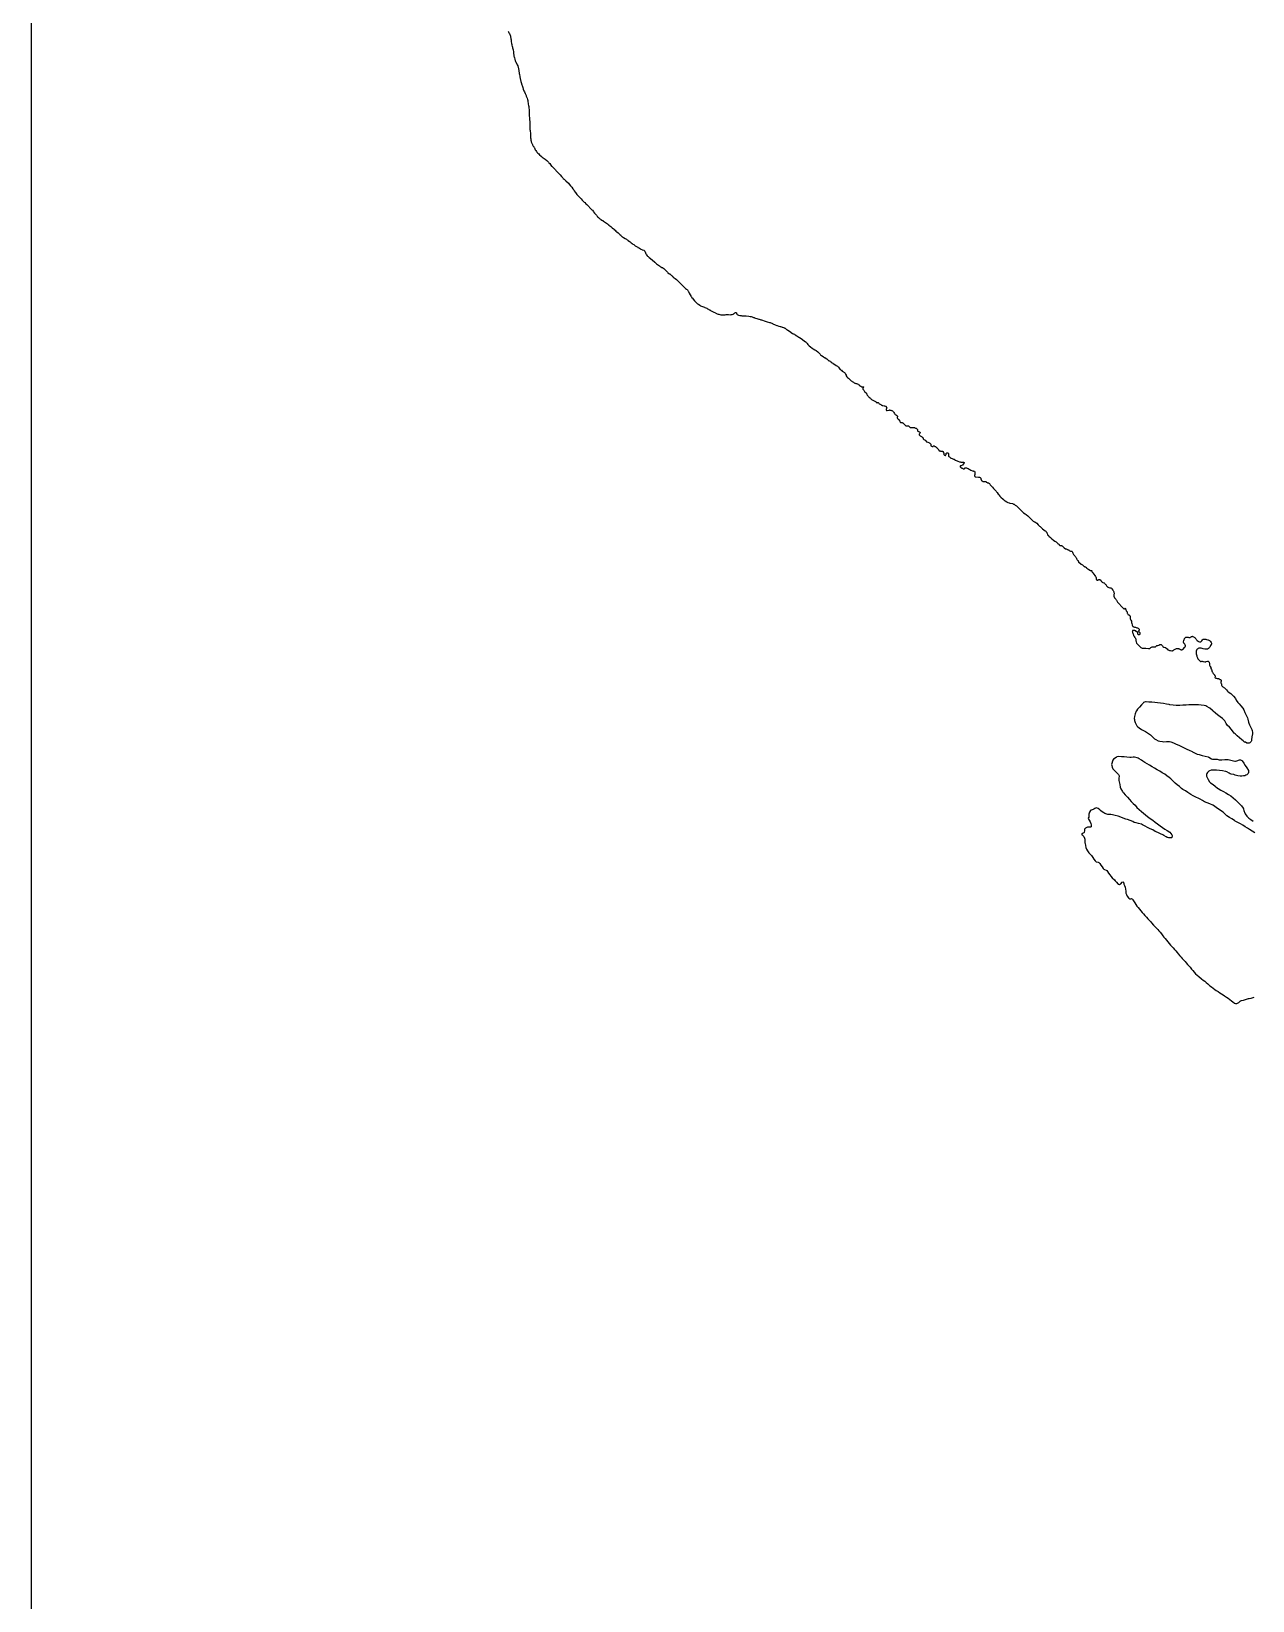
# Model space of a CAD drawing. Extents: x 0 to 800, y 146 to 730.
# Drawn here: x 0 to 144.2, y 252.7 to 438 of the extents above; entities that cross this region are included whole.
import ezdxf

# ---------------------------------------------------------------- set-up
doc = ezdxf.new("R2010")
doc.units = 0
doc.layers.get('0').update_dxf_attribs({"linetype": 'CONTINUOUS'})

msp = doc.modelspace()

# ---------------------------------------------------------------- linework, layer by layer
at = {"color": 7}
msp.add_lwpolyline([(0, 730), (800, 730), (800, 146), (0, 146), (0, 730)], dxfattribs=at)
at = {"color": 3}
for points in [[(56.2875, 438.03125), (56.31875, 437.965625), (56.3875, 437.84375), (56.440625, 437.75625), (56.49375, 437.64375), (56.528125, 437.534375), (56.546875, 437.4375), (56.55625, 437.4125), (56.575, 437.309375), (56.590625, 437.23125), (56.6125, 437.128125), (56.63125, 437.015625), (56.65625, 436.821875), (56.690625, 436.575), (56.7125, 436.446875), (56.73125, 436.371875), (56.778125, 436.221875), (56.79375, 436.165625), (56.803125, 436.1125), (56.81875, 436.0625), (56.84375, 435.9375), (56.865625, 435.8125), (56.90625, 435.5875), (56.915625, 435.515625), (56.975, 435.090625), (57.003125, 435.00625), (57.034375, 434.88125), (57.06875, 434.7375), (57.125, 434.525), (57.153125, 434.453125), (57.30625, 434.175), (57.365625, 434.05), (57.415625, 433.921875), (57.475, 433.734375), (57.496875, 433.653125), (57.51875, 433.553125), (57.5375, 433.453125), (57.55, 433.359375), (57.596875, 433.065625), (57.603125, 433.003125), (57.61875, 432.940625), (57.671875, 432.615625), (57.703125, 432.45), (57.790625, 432.103125), (57.8625, 431.853125), (57.884375, 431.79375), (57.965625, 431.49375), (58.00625, 431.35625), (58.075, 431.1625), (58.1375, 431), (58.2, 430.853125), (58.28125, 430.675), (58.365625, 430.50625), (58.40625, 430.415625), (58.43125, 430.353125), (58.521875, 430.1), (58.565625, 429.959375), (58.59375, 429.8375), (58.61875, 429.7), (58.646875, 429.515625), (58.659375, 429.39375), (58.68125, 429.265625), (58.703125, 429.203125), (58.7125, 429.18125), (58.71875, 429.078125), (58.75625, 428.628125), (58.75625, 428.553125), (58.7625, 428.478125), (58.765625, 428.28125), (58.771875, 428.2), (58.775, 428.11875), (58.796875, 427.696875), (58.803125, 427.659375), (58.83125, 427.228125), (58.834375, 427.003125), (58.83125, 426.915625), (58.83125, 426.740625), (58.840625, 426.6125), (58.853125, 426.490625), (58.865625, 426.40625), (58.875, 426.290625), (58.8875, 426.2125), (58.9125, 425.971875), (58.915625, 425.890625), (58.925, 425.80625), (58.946875, 425.428125), (58.959375, 425.3125), (58.978125, 425.175), (58.990625, 425.028125), (59, 424.971875), (59.028125, 424.875), (59.046875, 424.828125), (59.065625, 424.7875), (59.15625, 424.63125), (59.171875, 424.609375), (59.253125, 424.465625), (59.26875, 424.44375), (59.346875, 424.309375), (59.384375, 424.2375), (59.440625, 424.121875), (59.490625, 424.028125), (59.55, 423.9375), (59.63125, 423.815625), (59.6875, 423.74375), (59.80625, 423.621875), (59.89375, 423.540625), (60.00625, 423.428125), (60.171875, 423.278125), (60.321875, 423.1625), (60.6625, 422.9), (60.84375, 422.753125), (60.915625, 422.6875), (60.99375, 422.61875), (61.034375, 422.578125), (61.10625, 422.496875), (61.196875, 422.3875), (61.340625, 422.196875), (61.41875, 422.10625), (61.49375, 422.03125), (61.525, 421.99375), (61.628125, 421.8875), (61.70625, 421.815625), (61.8625, 421.653125), (61.934375, 421.575), (62.128125, 421.39375), (62.246875, 421.26875), (62.309375, 421.19375), (62.353125, 421.1375), (62.41875, 421.059375), (62.5875, 420.88125), (62.728125, 420.715625), (62.79375, 420.64375), (62.884375, 420.55), (62.934375, 420.503125), (63.034375, 420.425), (63.103125, 420.359375), (63.40625, 420.0625), (63.49375, 419.9625), (63.640625, 419.784375), (63.68125, 419.728125), (63.790625, 419.590625), (63.928125, 419.428125), (64.028125, 419.296875), (64.1, 419.190625), (64.19375, 419.028125), (64.228125, 418.978125), (64.390625, 418.75), (64.43125, 418.703125), (64.596875, 418.53125), (64.903125, 418.21875), (65.04375, 418.065625), (65.109375, 417.996875), (65.196875, 417.9125), (65.278125, 417.840625), (65.3375, 417.78125), (65.45625, 417.65), (65.56875, 417.54375), (65.65625, 417.471875), (65.734375, 417.4125), (65.7625, 417.38125), (65.796875, 417.3375), (65.840625, 417.284375), (65.903125, 417.20625), (65.984375, 417.1125), (66.034375, 417.059375), (66.15, 416.946875), (66.171875, 416.93125), (66.228125, 416.875), (66.309375, 416.771875), (66.375, 416.703125), (66.5, 416.559375), (66.565625, 416.478125), (66.646875, 416.4), (66.675, 416.3625), (66.703125, 416.321875), (66.759375, 416.2375), (66.796875, 416.196875), (66.825, 416.153125), (66.85625, 416.11875), (66.940625, 416.034375), (67.04375, 415.946875), (67.071875, 415.9125), (67.121875, 415.875), (67.1875, 415.83125), (67.221875, 415.809375), (67.428125, 415.665625), (67.45, 415.65625), (67.53125, 415.596875), (67.890625, 415.35625), (67.9125, 415.34375), (68.134375, 415.184375), (68.1875, 415.1375), (68.30625, 415.05), (68.4125, 414.965625), (68.503125, 414.88125), (68.578125, 414.8125), (68.74375, 414.671875), (68.790625, 414.634375), (68.80625, 414.61875), (68.915625, 414.528125), (69.021875, 414.434375), (69.134375, 414.340625), (69.265625, 414.2375), (69.459375, 414.040625), (69.58125, 413.93125), (69.64375, 413.86875), (69.678125, 413.828125), (69.746875, 413.759375), (69.784375, 413.734375), (69.896875, 413.665625), (70.09375, 413.565625), (70.24375, 413.475), (70.3, 413.434375), (70.35, 413.396875), (70.4125, 413.35625), (70.44375, 413.328125), (70.63125, 413.19375), (70.678125, 413.153125), (70.8, 413.053125), (70.925, 412.95625), (71.015625, 412.89375), (71.134375, 412.821875), (71.246875, 412.734375), (71.3, 412.69375), (71.584375, 412.5125), (71.603125, 412.496875), (71.7, 412.434375), (71.78125, 412.390625), (71.928125, 412.315625), (71.965625, 412.29375), (72.0875, 412.2375), (72.128125, 412.225), (72.3, 412.153125), (72.33125, 412.134375), (72.378125, 412.090625), (72.409375, 412.0375), (72.49375, 411.85), (72.540625, 411.75625), (72.56875, 411.7125), (72.63125, 411.61875), (72.71875, 411.50625), (72.75, 411.471875), (72.8, 411.428125), (72.815625, 411.415625), (72.903125, 411.334375), (72.940625, 411.303125), (73.284375, 411.028125), (73.6125, 410.7375), (73.74375, 410.63125), (73.81875, 410.575), (74.16875, 410.31875), (74.24375, 410.259375), (74.253125, 410.253125), (74.296875, 410.221875), (74.44375, 410.140625), (74.503125, 410.115625), (74.559375, 410.084375), (74.68125, 410), (74.75625, 409.928125), (74.95625, 409.725), (75.009375, 409.659375), (75.103125, 409.55625), (75.15625, 409.5), (75.31875, 409.390625), (75.359375, 409.36875), (75.546875, 409.240625), (75.615625, 409.1625), (75.65625, 409.109375), (75.7, 409.059375), (75.75625, 409.00625), (75.784375, 408.98125), (76, 408.81875), (76.15, 408.69375), (76.33125, 408.534375), (76.4, 408.478125), (76.571875, 408.321875), (76.690625, 408.2), (76.83125, 408.040625), (76.984375, 407.875), (77.075, 407.7875), (77.1625, 407.709375), (77.246875, 407.640625), (77.353125, 407.5625), (77.40625, 407.51875), (77.453125, 407.475), (77.49375, 407.421875), (77.54375, 407.34375), (77.553125, 407.315625), (77.571875, 407.2875), (77.65625, 407.103125), (77.775, 406.890625), (77.840625, 406.78125), (77.8625, 406.746875), (77.88125, 406.709375), (77.921875, 406.646875), (77.9875, 406.553125), (78.0375, 406.4875), (78.121875, 406.3875), (78.278125, 406.209375), (78.384375, 406.096875), (78.459375, 406.021875), (78.578125, 405.9125), (78.659375, 405.846875), (78.74375, 405.78125), (78.921875, 405.66875), (79.0125, 405.61875), (79.109375, 405.575), (79.35625, 405.471875), (79.4625, 405.43125), (79.515625, 405.4125), (79.728125, 405.31875), (79.83125, 405.2625), (79.934375, 405.2), (80.034375, 405.1375), (80.084375, 405.109375), (80.1875, 405.059375), (80.575, 404.86875), (80.759375, 404.775), (80.803125, 404.746875), (80.984375, 404.65625), (81.075, 404.625), (81.165625, 404.6), (81.39375, 404.553125), (81.4875, 404.540625), (81.578125, 404.53125), (81.709375, 404.525), (81.921875, 404.540625), (82.04375, 404.559375), (82.159375, 404.571875), (82.240625, 404.578125), (82.31875, 404.575), (82.5375, 404.55625), (82.6, 404.559375), (82.690625, 404.571875), (82.740625, 404.584375), (82.86875, 404.625), (82.9, 404.6375), (82.928125, 404.659375), (83.009375, 404.740625), (83.065625, 404.79375), (83.11875, 404.828125), (83.15, 404.828125), (83.175, 404.821875), (83.2, 404.809375), (83.21875, 404.79375), (83.23125, 404.771875), (83.2625, 404.6875), (83.28125, 404.65625), (83.30625, 404.621875), (83.34375, 404.5875), (83.421875, 404.540625), (83.4875, 404.5125), (83.63125, 404.471875), (83.796875, 404.440625), (83.8875, 404.428125), (83.975, 404.425), (84.021875, 404.41875), (84.1125, 404.415625), (84.159375, 404.4125), (84.3, 404.40625), (84.35, 404.403125), (84.403125, 404.403125), (84.721875, 404.375), (84.88125, 404.35), (84.984375, 404.328125), (85.084375, 404.3), (85.265625, 404.240625), (85.35, 404.209375), (85.390625, 404.2), (85.50625, 404.1625), (85.659375, 404.121875), (85.896875, 404.040625), (85.940625, 404.021875), (86.03125, 403.99375), (86.11875, 403.959375), (86.20625, 403.93125), (86.621875, 403.790625), (86.74375, 403.753125), (86.85625, 403.728125), (87.153125, 403.640625), (87.221875, 403.625), (87.29375, 403.603125), (87.434375, 403.546875), (87.50625, 403.5125), (87.54375, 403.490625), (87.828125, 403.35625), (88.0125, 403.278125), (88.059375, 403.2625), (88.234375, 403.20625), (88.384375, 403.1625), (88.446875, 403.15), (88.575, 403.115625), (88.596875, 403.10625), (88.634375, 403.096875), (88.7875, 403.04375), (88.90625, 402.99375), (88.928125, 402.98125), (88.990625, 402.946875), (89.034375, 402.91875), (89.10625, 402.8625), (89.171875, 402.803125), (89.29375, 402.71875), (89.496875, 402.590625), (89.84375, 402.353125), (89.896875, 402.31875), (89.946875, 402.29375), (90.08125, 402.2375), (90.134375, 402.209375), (90.190625, 402.178125), (90.36875, 402.059375), (90.596875, 401.90625), (90.69375, 401.84375), (90.88125, 401.73125), (91.253125, 401.48125), (91.403125, 401.3625), (91.465625, 401.30625), (91.5125, 401.25625), (91.559375, 401.2), (91.596875, 401.146875), (91.653125, 401.05), (91.69375, 400.996875), (91.74375, 400.94375), (91.84375, 400.8625), (91.975, 400.7625), (92.184375, 400.596875), (92.265625, 400.540625), (92.31875, 400.509375), (92.50625, 400.4125), (92.5875, 400.365625), (92.6375, 400.328125), (92.834375, 400.178125), (92.890625, 400.125), (92.928125, 400.090625), (92.965625, 400.05), (93.075, 399.921875), (93.115625, 399.88125), (93.18125, 399.821875), (93.26875, 399.753125), (93.35625, 399.690625), (93.53125, 399.575), (93.61875, 399.51875), (93.66875, 399.49375), (93.721875, 399.459375), (93.903125, 399.325), (93.978125, 399.275), (94.021875, 399.240625), (94.115625, 399.146875), (94.1625, 399.1125), (94.2, 399.096875), (94.246875, 399.090625), (94.303125, 399.075), (94.33125, 399.053125), (94.3875, 399.00625), (94.44375, 398.953125), (94.525, 398.884375), (94.609375, 398.815625), (94.671875, 398.778125), (94.865625, 398.66875), (95.028125, 398.55625), (95.0875, 398.51875), (95.18125, 398.465625), (95.215625, 398.4375), (95.234375, 398.41875), (95.271875, 398.375), (95.45625, 398.13125), (95.48125, 398.103125), (95.53125, 398.065625), (95.60625, 398.01875), (95.634375, 397.99375), (95.73125, 397.9), (95.79375, 397.846875), (95.8625, 397.803125), (95.925, 397.765625), (95.99375, 397.734375), (96.01875, 397.71875), (96.040625, 397.7), (96.071875, 397.653125), (96.134375, 397.521875), (96.184375, 397.403125), (96.215625, 397.3375), (96.271875, 397.2375), (96.29375, 397.203125), (96.31875, 397.175), (96.346875, 397.146875), (96.46875, 397.04375), (96.578125, 396.940625), (96.70625, 396.81875), (96.771875, 396.765625), (96.85625, 396.709375), (96.91875, 396.665625), (97.053125, 396.59375), (97.146875, 396.525), (97.2125, 396.4875), (97.246875, 396.471875), (97.31875, 396.446875), (97.390625, 396.425), (97.453125, 396.41875), (97.509375, 396.403125), (97.6375, 396.346875), (97.6625, 396.33125), (97.7, 396.3), (97.740625, 396.2375), (97.771875, 396.2), (97.815625, 396.171875), (97.865625, 396.15), (97.921875, 396.121875), (98.028125, 396.05), (98.05, 396.04375), (98.19375, 396.04375), (98.221875, 396.040625), (98.246875, 396.034375), (98.271875, 396.015625), (98.271875, 395.99375), (98.259375, 395.96875), (98.240625, 395.946875), (98.18125, 395.896875), (98.165625, 395.875), (98.159375, 395.853125), (98.159375, 395.828125), (98.16875, 395.803125), (98.18125, 395.775), (98.265625, 395.6625), (98.284375, 395.63125), (98.315625, 395.5625), (98.353125, 395.49375), (98.375, 395.4625), (98.425, 395.415625), (98.540625, 395.334375), (98.584375, 395.278125), (98.615625, 395.215625), (98.6375, 395.15625), (98.665625, 395.09375), (98.684375, 395.05625), (98.709375, 395.021875), (98.784375, 394.921875), (98.83125, 394.86875), (98.896875, 394.809375), (98.946875, 394.76875), (99.0625, 394.684375), (99.121875, 394.634375), (99.153125, 394.596875), (99.2, 394.55625), (99.284375, 394.49375), (99.353125, 394.453125), (99.4875, 394.3875), (99.578125, 394.3375), (99.646875, 394.303125), (99.6625, 394.303125), (99.703125, 394.275), (99.725, 394.253125), (99.75625, 394.20625), (99.771875, 394.1875), (99.790625, 394.178125), (99.8375, 394.15625), (99.88125, 394.171875), (99.903125, 394.175), (99.946875, 394.175), (99.96875, 394.171875), (100.009375, 394.15), (100.046875, 394.1125), (100.1, 394.05), (100.140625, 394.01875), (100.3, 393.9375), (100.31875, 393.925), (100.371875, 393.88125), (100.409375, 393.859375), (100.43125, 393.853125), (100.5375, 393.83125), (100.69375, 393.803125), (100.7375, 393.79375), (100.825, 393.759375), (100.865625, 393.740625), (100.9, 393.7125), (100.928125, 393.675), (100.965625, 393.60625), (100.978125, 393.590625), (100.9875, 393.56875), (100.9875, 393.54375), (100.959375, 393.471875), (100.934375, 393.353125), (100.934375, 393.325), (100.9375, 393.3), (100.94375, 393.278125), (100.959375, 393.253125), (100.978125, 393.2375), (101.003125, 393.225), (101.03125, 393.21875), (101.0625, 393.225), (101.090625, 393.23125), (101.290625, 393.303125), (101.315625, 393.30625), (101.3625, 393.29375), (101.4875, 393.275), (101.540625, 393.2625), (101.590625, 393.24375), (101.675, 393.2), (101.71875, 393.175), (101.753125, 393.140625), (101.784375, 393.1), (101.825, 393.028125), (101.921875, 392.878125), (101.959375, 392.83125), (101.996875, 392.790625), (102.05, 392.7375), (102.0875, 392.709375), (102.13125, 392.678125), (102.178125, 392.653125), (102.196875, 392.6375), (102.246875, 392.575), (102.25625, 392.553125), (102.259375, 392.53125), (102.234375, 392.409375), (102.23125, 392.3875), (102.24375, 392.3375), (102.259375, 392.296875), (102.284375, 392.259375), (102.3, 392.24375), (102.325, 392.225), (102.38125, 392.19375), (102.415625, 392.16875), (102.434375, 392.153125), (102.4625, 392.11875), (102.49375, 392.078125), (102.515625, 392.025), (102.525, 392.003125), (102.534375, 391.95625), (102.54375, 391.928125), (102.571875, 391.88125), (102.590625, 391.859375), (102.615625, 391.846875), (102.64375, 391.8375), (102.734375, 391.834375), (102.803125, 391.821875), (102.859375, 391.80625), (102.8875, 391.790625), (102.903125, 391.775), (102.975, 391.70625), (103.09375, 391.6), (103.140625, 391.546875), (103.228125, 391.4375), (103.25, 391.421875), (103.278125, 391.415625), (103.325, 391.41875), (103.371875, 391.425), (103.415625, 391.425), (103.4625, 391.434375), (103.4875, 391.43125), (103.540625, 391.41875), (103.5875, 391.396875), (103.640625, 391.365625), (103.765625, 391.25625), (103.803125, 391.234375), (103.825, 391.228125), (103.86875, 391.21875), (103.890625, 391.21875), (103.934375, 391.225), (104.01875, 391.246875), (104.06875, 391.253125), (104.178125, 391.25), (104.20625, 391.246875), (104.253125, 391.23125), (104.31875, 391.20625), (104.4, 391.165625), (104.446875, 391.140625), (104.484375, 391.115625), (104.521875, 391.0875), (104.575, 391.03125), (104.590625, 391.009375), (104.6, 390.984375), (104.6125, 390.934375), (104.61875, 390.85625), (104.628125, 390.8375), (104.65625, 390.796875), (104.825, 390.725), (104.846875, 390.725), (104.9125, 390.690625), (104.93125, 390.665625), (104.95, 390.628125), (104.940625, 390.59375), (104.88125, 390.5375), (104.840625, 390.4875), (104.821875, 390.4375), (104.815625, 390.396875), (104.825, 390.375), (104.85, 390.3375), (104.8875, 390.2875), (104.91875, 390.25625), (104.99375, 390.203125), (105.078125, 390.1625), (105.184375, 390.103125), (105.20625, 390.084375), (105.240625, 390.046875), (105.2625, 390.009375), (105.28125, 389.965625), (105.3, 389.9), (105.315625, 389.871875), (105.3375, 389.85), (105.359375, 389.834375), (105.471875, 389.775), (105.534375, 389.7375), (105.621875, 389.6625), (105.653125, 389.596875), (105.684375, 389.5625), (105.728125, 389.5375), (105.84375, 389.4875), (105.940625, 389.45), (106, 389.421875), (106.05625, 389.384375), (106.16875, 389.303125), (106.1875, 389.284375), (106.196875, 389.2625), (106.196875, 389.2375), (106.184375, 389.165625), (106.184375, 389.134375), (106.190625, 389.103125), (106.209375, 389.078125), (106.225, 389.0625), (106.2875, 389.021875), (106.353125, 388.99375), (106.4, 388.990625), (106.428125, 388.996875), (106.45, 389.009375), (106.46875, 389.028125), (106.5, 389.06875), (106.521875, 389.075), (106.56875, 389.065625), (106.68125, 389.009375), (106.73125, 388.978125), (106.865625, 388.8875), (106.88125, 388.871875), (106.91875, 388.828125), (106.953125, 388.79375), (107.028125, 388.728125), (107.046875, 388.70625), (107.090625, 388.615625), (107.11875, 388.565625), (107.15, 388.528125), (107.16875, 388.5125), (107.190625, 388.496875), (107.2375, 388.478125), (107.290625, 388.465625), (107.34375, 388.459375), (107.54375, 388.44375), (107.5625, 388.440625), (107.58125, 388.428125), (107.6, 388.4125), (107.615625, 388.390625), (107.678125, 388.284375), (107.69375, 388.2625), (107.721875, 388.2125), (107.7375, 388.1625), (107.7375, 388.053125), (107.75, 388.025), (107.765625, 388.009375), (107.809375, 387.978125), (107.853125, 387.953125), (107.884375, 387.946875), (107.909375, 387.95), (107.928125, 387.9625), (107.946875, 387.978125), (107.965625, 388.003125), (107.975, 388.021875), (107.9875, 388.065625), (108.003125, 388.178125), (108.015625, 388.203125), (108.0375, 388.225), (108.1, 388.25625), (108.125, 388.2625), (108.146875, 388.265625), (108.171875, 388.259375), (108.215625, 388.240625), (108.234375, 388.225), (108.25, 388.203125), (108.259375, 388.178125), (108.271875, 388.121875), (108.278125, 388.05), (108.275, 387.940625), (108.278125, 387.9125), (108.284375, 387.890625), (108.296875, 387.865625), (108.334375, 387.83125), (108.396875, 387.7875), (108.4125, 387.771875), (108.425, 387.753125), (108.465625, 387.690625), (108.48125, 387.671875), (108.528125, 387.646875), (108.6, 387.61875), (108.728125, 387.565625), (108.884375, 387.515625), (108.921875, 387.490625), (108.946875, 387.484375), (109.003125, 387.4625), (109.121875, 387.396875), (109.39375, 387.26875), (109.5625, 387.203125), (109.65625, 387.16875), (109.71875, 387.153125), (109.75, 387.146875), (109.840625, 387.134375), (109.89375, 387.134375), (110.003125, 387.146875), (110.053125, 387.14375), (110.08125, 387.13125), (110.1, 387.1125), (110.109375, 387.0875), (110.115625, 387.0625), (110.115625, 387.0375), (110.109375, 387.0125), (110.096875, 386.9875), (110.065625, 386.94375), (109.91875, 386.790625), (109.896875, 386.775), (109.84375, 386.746875), (109.7875, 386.73125), (109.709375, 386.71875), (109.6875, 386.70625), (109.671875, 386.6875), (109.65625, 386.646875), (109.653125, 386.61875), (109.659375, 386.6), (109.684375, 386.55625), (109.721875, 386.515625), (109.759375, 386.48125), (109.803125, 386.459375), (109.834375, 386.453125), (109.890625, 386.45625), (109.9125, 386.45), (109.934375, 386.434375), (109.96875, 386.3875), (110.00625, 386.3625), (110.05, 386.346875), (110.08125, 386.34375), (110.10625, 386.346875), (110.128125, 386.353125), (110.15, 386.36875), (110.165625, 386.3875), (110.203125, 386.453125), (110.221875, 386.471875), (110.240625, 386.4875), (110.26875, 386.49375), (110.29375, 386.490625), (110.346875, 386.48125), (110.421875, 386.459375), (110.578125, 386.390625), (110.60625, 386.378125), (110.73125, 386.303125), (110.803125, 386.265625), (110.909375, 386.21875), (111.103125, 386.140625), (111.171875, 386.103125), (111.221875, 386.1), (111.290625, 386.09375), (111.33125, 386.06875), (111.36875, 386.00625), (111.390625, 385.95625), (111.384375, 385.83125), (111.36875, 385.665625), (111.365625, 385.596875), (111.365625, 385.525), (111.36875, 385.496875), (111.384375, 385.465625), (111.415625, 385.43125), (111.46875, 385.415625), (111.803125, 385.384375), (111.95625, 385.36875), (112.034375, 385.35), (112.075, 385.3125), (112.090625, 385.271875), (112.103125, 385.196875), (112.1375, 385.059375), (112.1625, 385.00625), (112.18125, 384.98125), (112.225, 384.940625), (112.3, 384.884375), (112.328125, 384.871875), (112.38125, 384.853125), (112.43125, 384.846875), (112.478125, 384.846875), (112.559375, 384.865625), (112.5875, 384.865625), (112.640625, 384.85625), (112.6625, 384.85), (112.6875, 384.846875), (112.70625, 384.834375), (112.71875, 384.815625), (112.740625, 384.79375), (112.778125, 384.76875), (112.84375, 384.734375), (112.865625, 384.728125), (112.89375, 384.721875), (112.953125, 384.709375), (112.996875, 384.69375), (113.0375, 384.675), (113.059375, 384.6625), (113.1, 384.615625), (113.190625, 384.48125), (113.234375, 384.43125), (113.278125, 384.384375), (113.40625, 384.25625), (113.45625, 384.2), (113.58125, 384.05), (113.6375, 383.9875), (113.834375, 383.790625), (113.90625, 383.709375), (113.95625, 383.65), (114.01875, 383.565625), (114.15625, 383.378125), (114.221875, 383.290625), (114.35, 383.140625), (114.40625, 383.0625), (114.440625, 383.025), (114.728125, 382.7625), (114.846875, 382.66875), (114.965625, 382.578125), (115.146875, 382.453125), (115.2125, 382.41875), (115.28125, 382.3875), (115.425, 382.3375), (115.5, 382.31875), (115.815625, 382.25), (115.915625, 382.21875), (115.95625, 382.2), (116.0125, 382.16875), (116.06875, 382.134375), (116.15625, 382.071875), (116.2875, 381.984375), (116.35, 381.9375), (116.440625, 381.8625), (116.590625, 381.721875), (116.66875, 381.640625), (116.8625, 381.434375), (116.90625, 381.38125), (117.003125, 381.2875), (117.05625, 381.24375), (117.14375, 381.178125), (117.328125, 381.046875), (117.44375, 380.959375), (117.625, 380.8125), (117.73125, 380.725), (117.834375, 380.63125), (117.878125, 380.5875), (117.93125, 380.528125), (118.075, 380.359375), (118.1875, 380.25), (118.265625, 380.175), (118.35, 380.121875), (118.40625, 380.1125), (118.459375, 380.09375), (118.528125, 380.059375), (118.571875, 380.03125), (118.6875, 379.934375), (118.871875, 379.765625), (119.0375, 379.6), (119.084375, 379.5625), (119.16875, 379.453125), (119.20625, 379.415625), (119.29375, 379.3375), (119.39375, 379.2625), (119.540625, 379.15625), (119.671875, 379.05625), (119.75625, 378.9875), (119.825, 378.921875), (119.859375, 378.88125), (119.890625, 378.834375), (119.9, 378.8125), (119.90625, 378.7875), (119.909375, 378.7375), (119.95625, 378.628125), (119.978125, 378.584375), (120.025, 378.51875), (120.065625, 378.471875), (120.11875, 378.425), (120.33125, 378.246875), (120.425, 378.153125), (120.478125, 378.109375), (120.6875, 377.94375), (120.840625, 377.834375), (120.978125, 377.74375), (121.0875, 377.675), (121.103125, 377.65625), (121.13125, 377.59375), (121.146875, 377.56875), (121.175, 377.5375), (121.19375, 377.521875), (121.2375, 377.49375), (121.303125, 377.45625), (121.340625, 377.425), (121.35625, 377.403125), (121.3875, 377.33125), (121.403125, 377.315625), (121.421875, 377.3), (121.446875, 377.296875), (121.49375, 377.3), (121.515625, 377.296875), (121.5625, 377.303125), (121.590625, 377.3), (121.615625, 377.29375), (121.65625, 377.278125), (121.69375, 377.25625), (121.753125, 377.2125), (121.79375, 377.178125), (121.83125, 377.134375), (121.88125, 377.071875), (121.921875, 377.0375), (122.1, 376.928125), (122.153125, 376.9), (122.325, 376.83125), (122.365625, 376.815625), (122.44375, 376.8), (122.465625, 376.790625), (122.496875, 376.75), (122.515625, 376.73125), (122.5375, 376.715625), (122.678125, 376.646875), (122.703125, 376.6375), (122.73125, 376.634375), (122.80625, 376.646875), (122.83125, 376.640625), (122.859375, 376.60625), (122.9, 376.5125), (122.965625, 376.384375), (123.00625, 376.31875), (123.05, 376.25), (123.10625, 376.175), (123.146875, 376.128125), (123.20625, 376.071875), (123.240625, 376.028125), (123.3, 375.94375), (123.353125, 375.853125), (123.371875, 375.8), (123.3875, 375.753125), (123.41875, 375.690625), (123.475, 375.609375), (123.50625, 375.578125), (123.553125, 375.546875), (123.571875, 375.53125), (123.5875, 375.509375), (123.596875, 375.484375), (123.603125, 375.434375), (123.615625, 375.4125), (123.63125, 375.39375), (123.953125, 375.11875), (124.090625, 375.009375), (124.271875, 374.853125), (124.31875, 374.815625), (124.340625, 374.803125), (124.365625, 374.79375), (124.4125, 374.78125), (124.45625, 374.778125), (124.484375, 374.76875), (124.50625, 374.75625), (124.51875, 374.740625), (124.54375, 374.696875), (124.5625, 374.678125), (124.58125, 374.65625), (124.628125, 374.621875), (124.725, 374.540625), (124.84375, 374.46875), (125.046875, 374.36875), (125.134375, 374.371875), (125.153125, 374.3625), (125.171875, 374.3375), (125.190625, 374.309375), (125.215625, 374.234375), (125.24375, 374.175), (125.30625, 374.0625), (125.41875, 373.921875), (125.540625, 373.753125), (125.640625, 373.634375), (125.68125, 373.575), (125.70625, 373.53125), (125.7125, 373.5125), (125.709375, 373.4875), (125.703125, 373.459375), (125.7, 373.409375), (125.70625, 373.35625), (125.721875, 373.30625), (125.734375, 373.284375), (125.75, 373.265625), (125.76875, 373.25), (125.7875, 373.240625), (125.83125, 373.228125), (125.878125, 373.225), (125.91875, 373.234375), (125.946875, 373.24375), (126.003125, 373.26875), (126.03125, 373.275), (126.078125, 373.278125), (126.103125, 373.275), (126.15, 373.265625), (126.221875, 373.2375), (126.246875, 373.225), (126.265625, 373.203125), (126.321875, 373.096875), (126.35, 373.0625), (126.36875, 373.040625), (126.43125, 372.99375), (126.45, 372.984375), (126.515625, 372.953125), (126.615625, 372.915625), (126.640625, 372.903125), (126.68125, 372.86875), (126.721875, 372.83125), (126.79375, 372.746875), (126.834375, 372.690625), (126.921875, 372.55), (126.95625, 372.50625), (126.996875, 372.4625), (127.01875, 372.44375), (127.065625, 372.4125), (127.11875, 372.39375), (127.21875, 372.365625), (127.340625, 372.325), (127.415625, 372.30625), (127.4375, 372.296875), (127.521875, 372.25625), (127.5375, 372.24375), (127.559375, 372.221875), (127.571875, 372.20625), (127.6875, 372.021875), (127.70625, 371.9875), (127.778125, 371.825), (127.8, 371.765625), (127.81875, 371.6875), (127.821875, 371.6375), (127.81875, 371.615625), (127.796875, 371.5375), (127.790625, 371.50625), (127.790625, 371.43125), (127.796875, 371.35625), (127.809375, 371.290625), (127.821875, 371.2375), (127.83125, 371.215625), (127.84375, 371.196875), (127.871875, 371.159375), (127.890625, 371.140625), (127.971875, 371.065625), (128.009375, 371.021875), (128.0375, 370.975), (128.078125, 370.878125), (128.09375, 370.853125), (128.190625, 370.7), (128.24375, 370.63125), (128.528125, 370.2875), (128.575, 370.2375), (128.71875, 370.109375), (128.78125, 370.040625), (128.95625, 369.86875), (128.99375, 369.84375), (129.015625, 369.8375), (129.040625, 369.8375), (129.0625, 369.846875), (129.128125, 369.896875), (129.153125, 369.9), (129.165625, 369.884375), (129.190625, 369.8375), (129.225, 369.709375), (129.2375, 369.615625), (129.246875, 369.596875), (129.325, 369.515625), (129.34375, 369.490625), (129.35625, 369.465625), (129.371875, 369.4125), (129.378125, 369.36875), (129.390625, 369.315625), (129.403125, 369.275), (129.434375, 369.2125), (129.465625, 369.171875), (129.484375, 369.153125), (129.53125, 369.11875), (129.55625, 369.10625), (129.634375, 369.071875), (129.65625, 369.059375), (129.69375, 369.021875), (129.715625, 368.978125), (129.71875, 368.946875), (129.721875, 368.890625), (129.7125, 368.775), (129.7125, 368.721875), (129.715625, 368.696875), (129.725, 368.66875), (129.75625, 368.5875), (129.809375, 368.475), (129.865625, 368.365625), (129.875, 368.3375), (129.88125, 368.3125), (129.88125, 368.2375), (129.890625, 368.1875), (129.90625, 368.134375), (129.98125, 367.90625), (130.003125, 367.821875), (130.0125, 367.8), (130.025, 367.78125), (130.059375, 367.746875), (130.08125, 367.73125), (130.121875, 367.70625), (130.146875, 367.696875), (130.221875, 367.68125), (130.340625, 367.659375), (130.528125, 367.60625), (130.58125, 367.58125), (130.675, 367.53125), (130.696875, 367.515625), (130.7375, 367.48125), (130.753125, 367.4625), (130.778125, 367.425), (130.7875, 367.4), (130.790625, 367.378125), (130.790625, 367.353125), (130.7875, 367.325), (130.778125, 367.303125), (130.734375, 367.24375), (130.725, 367.221875), (130.721875, 367.2), (130.725, 367.175), (130.734375, 367.15), (130.746875, 367.134375), (130.765625, 367.11875), (130.83125, 367.09375), (130.85, 367.05625), (130.86875, 367.015625), (130.878125, 366.965625), (130.878125, 366.915625), (130.859375, 366.84375), (130.84375, 366.8), (130.825, 366.778125), (130.80625, 366.76875), (130.778125, 366.7625), (130.728125, 366.7625), (130.696875, 366.771875), (130.675, 366.790625), (130.65625, 366.8125), (130.646875, 366.840625), (130.634375, 366.890625), (130.628125, 366.95), (130.6125, 367.0375), (130.59375, 367.084375), (130.584375, 367.103125), (130.5625, 367.121875), (130.534375, 367.125), (130.509375, 367.115625), (130.4875, 367.10625), (130.46875, 367.1), (130.45, 367.1125), (130.446875, 367.1375), (130.4375, 367.15625), (130.421875, 367.178125), (130.384375, 367.21875), (130.36875, 367.23125), (130.31875, 367.25), (130.2875, 367.259375), (130.153125, 367.284375), (130.09375, 367.2875), (130.05, 367.28125), (130.025, 367.271875), (130.00625, 367.25625), (129.99375, 367.240625), (129.984375, 367.215625), (129.98125, 367.165625), (129.984375, 367.140625), (130, 367.046875), (130.025, 366.953125), (130.065625, 366.840625), (130.103125, 366.75625), (130.1375, 366.68125), (130.184375, 366.6125), (130.20625, 366.56875), (130.271875, 366.459375), (130.3125, 366.403125), (130.371875, 366.3125), (130.38125, 366.290625), (130.390625, 366.240625), (130.40625, 366.0375), (130.415625, 365.965625), (130.428125, 365.921875), (130.48125, 365.775), (130.49375, 365.753125), (130.615625, 365.61875), (130.671875, 365.565625), (130.821875, 365.440625), (130.990625, 365.278125), (131.046875, 365.234375), (131.075, 365.21875), (131.13125, 365.19375), (131.159375, 365.1875), (131.2125, 365.18125), (131.403125, 365.190625), (131.46875, 365.184375), (131.55625, 365.171875), (131.88125, 365.14375), (131.95625, 365.14375), (132.009375, 365.140625), (132.046875, 365.165625), (132.115625, 365.225), (132.178125, 365.271875), (132.234375, 365.309375), (132.315625, 365.346875), (132.346875, 365.353125), (132.4, 365.353125), (132.509375, 365.334375), (132.628125, 365.328125), (132.65625, 365.334375), (132.703125, 365.359375), (132.803125, 365.440625), (132.846875, 365.465625), (132.89375, 365.484375), (132.915625, 365.490625), (132.946875, 365.49375), (133, 365.490625), (133.121875, 365.53125), (133.1625, 365.55625), (133.240625, 365.609375), (133.26875, 365.621875), (133.29375, 365.628125), (133.325, 365.628125), (133.36875, 365.609375), (133.4375, 365.571875), (133.478125, 365.54375), (133.5125, 365.5125), (133.540625, 365.478125), (133.55, 365.459375), (133.584375, 365.384375), (133.684375, 365.325), (133.840625, 365.265625), (133.878125, 365.246875), (133.9625, 365.196875), (134.1, 365.09375), (134.1875, 364.996875), (134.20625, 364.984375), (134.278125, 364.953125), (134.359375, 364.921875), (134.440625, 364.896875), (134.46875, 364.89375), (134.628125, 364.884375), (134.709375, 364.884375), (134.734375, 364.89375), (134.796875, 364.93125), (134.89375, 364.978125), (135.025, 365.053125), (135.103125, 365.103125), (135.125, 365.115625), (135.2, 365.134375), (135.253125, 365.140625), (135.3375, 365.14375), (135.428125, 365.1375), (135.484375, 365.128125), (135.509375, 365.121875), (135.534375, 365.1125), (135.559375, 365.096875), (135.653125, 365.0375), (135.70625, 365.01875), (135.759375, 365.00625), (135.809375, 365), (135.8375, 365), (135.865625, 365.00625), (135.91875, 365.03125), (135.971875, 365.075), (136.14375, 365.246875), (136.18125, 365.290625), (136.2125, 365.3375), (136.234375, 365.384375), (136.240625, 365.40625), (136.246875, 365.45), (136.24375, 365.49375), (136.228125, 365.5375), (136.203125, 365.590625), (136.16875, 365.64375), (136.065625, 365.790625), (136.04375, 365.83125), (136.0375, 365.853125), (136.03125, 365.9), (136.0375, 365.953125), (136.071875, 366.109375), (136.103125, 366.20625), (136.121875, 366.284375), (136.13125, 366.309375), (136.1875, 366.3875), (136.221875, 366.421875), (136.25625, 366.453125), (136.3, 366.48125), (136.34375, 366.49375), (136.3625, 366.5), (136.40625, 366.503125), (136.45, 366.5), (136.565625, 366.48125), (136.646875, 366.4625), (136.69375, 366.45625), (136.740625, 366.45625), (136.80625, 366.4625), (136.834375, 366.46875), (136.8625, 366.48125), (136.925, 366.528125), (136.9625, 366.553125), (137.0125, 366.578125), (137.040625, 366.584375), (137.06875, 366.5875), (137.1125, 366.584375), (137.1375, 366.578125), (137.203125, 366.54375), (137.284375, 366.4875), (137.346875, 366.4375), (137.4125, 366.375), (137.45, 366.334375), (137.478125, 366.29375), (137.503125, 366.253125), (137.553125, 366.16875), (137.58125, 366.125), (137.6, 366.10625), (137.675, 366.0375), (137.696875, 366.021875), (137.740625, 365.996875), (137.7875, 365.975), (137.9, 365.9375), (137.928125, 365.934375), (137.959375, 365.93125), (138.015625, 365.9375), (138.065625, 365.95), (138.10625, 365.96875), (138.128125, 365.98125), (138.1625, 366.015625), (138.196875, 366.065625), (138.253125, 366.165625), (138.26875, 366.184375), (138.309375, 366.2125), (138.35625, 366.23125), (138.384375, 366.2375), (138.415625, 366.240625), (138.48125, 366.246875), (138.584375, 366.246875), (138.65625, 366.2375), (138.73125, 366.221875), (138.88125, 366.18125), (138.94375, 366.15625), (139.075, 366.090625), (139.11875, 366.065625), (139.15625, 366.0375), (139.190625, 366.009375), (139.21875, 365.975), (139.290625, 365.853125), (139.33125, 365.759375), (139.334375, 365.7375), (139.334375, 365.70625), (139.328125, 365.678125), (139.30625, 365.6375), (139.225, 365.521875), (139.196875, 365.471875), (139.171875, 365.421875), (139.15625, 365.375), (139.125, 365.3375), (139.0875, 365.271875), (139.046875, 365.21875), (138.996875, 365.165625), (138.95, 365.13125), (138.909375, 365.10625), (138.8625, 365.08125), (138.80625, 365.0625), (138.775, 365.05625), (138.7125, 365.05), (138.653125, 365.05625), (138.625, 365.0625), (138.540625, 365.084375), (138.328125, 365.121875), (138.24375, 365.14375), (138.109375, 365.1875), (138.059375, 365.196875), (138.009375, 365.203125), (137.9125, 365.203125), (137.88125, 365.196875), (137.815625, 365.171875), (137.75625, 365.1375), (137.7, 365.1), (137.65, 365.0625), (137.60625, 365.01875), (137.590625, 364.996875), (137.5625, 364.95625), (137.540625, 364.909375), (137.528125, 364.853125), (137.521875, 364.80625), (137.515625, 364.6875), (137.51875, 364.603125), (137.525, 364.534375), (137.553125, 364.396875), (137.578125, 364.290625), (137.603125, 364.215625), (137.63125, 364.140625), (137.665625, 364.065625), (137.73125, 363.940625), (137.7625, 363.890625), (137.796875, 363.84375), (137.8375, 363.80625), (137.91875, 363.7375), (137.996875, 363.659375), (138.015625, 363.64375), (138.04375, 363.628125), (138.06875, 363.621875), (138.09375, 363.621875), (138.11875, 363.63125), (138.175, 363.671875), (138.196875, 363.66875), (138.2375, 363.6375), (138.303125, 363.60625), (138.403125, 363.60625), (138.525, 363.59375), (138.609375, 363.5875), (138.640625, 363.590625), (138.709375, 363.6125), (138.871875, 363.64375), (138.896875, 363.64375), (138.91875, 363.640625), (138.959375, 363.621875), (138.975, 363.60625), (139.00625, 363.571875), (139.0375, 363.53125), (139.0625, 363.4875), (139.0875, 363.4125), (139.09375, 363.390625), (139.096875, 363.3375), (139.09375, 363.253125), (139.096875, 363.234375), (139.109375, 363.190625), (139.134375, 363.11875), (139.1875, 363.00625), (139.240625, 362.9125), (139.25625, 362.859375), (139.2625, 362.809375), (139.26875, 362.7875), (139.315625, 362.675), (139.415625, 362.4125), (139.4375, 362.3625), (139.490625, 362.26875), (139.53125, 362.20625), (139.578125, 362.146875), (139.671875, 362.053125), (139.7, 362.015625), (139.753125, 361.934375), (139.759375, 361.909375), (139.75625, 361.853125), (139.746875, 361.79375), (139.734375, 361.740625), (139.740625, 361.715625), (139.75625, 361.696875), (139.778125, 361.68125), (139.84375, 361.65), (139.915625, 361.628125), (139.98125, 361.6125), (140.0375, 361.60625), (140.084375, 361.609375), (140.1375, 361.596875), (140.2, 361.56875), (140.21875, 361.56875), (140.24375, 361.559375), (140.35625, 361.50625), (140.4, 361.48125), (140.41875, 361.465625), (140.434375, 361.446875), (140.465625, 361.4125), (140.475, 361.390625), (140.48125, 361.3625), (140.48125, 361.31875), (140.465625, 361.278125), (140.425, 361.175), (140.421875, 361.15), (140.421875, 361.125), (140.428125, 361.1), (140.471875, 361.021875), (140.490625, 360.978125), (140.528125, 360.8375), (140.559375, 360.75625), (140.584375, 360.70625), (140.615625, 360.665625), (140.634375, 360.646875), (140.675, 360.609375), (140.73125, 360.565625), (140.79375, 360.53125), (140.85625, 360.4875), (140.928125, 360.425), (141.084375, 360.25), (141.228125, 360.1125), (141.303125, 360.05), (141.59375, 359.834375), (141.678125, 359.753125), (141.9125, 359.509375), (142.14375, 359.23125), (142.259375, 359.04375), (142.44375, 358.778125), (142.509375, 358.703125), (142.6, 358.61875), (142.809375, 358.371875), (143.0125, 358.10625), (143.13125, 357.921875), (143.265625, 357.584375), (143.440625, 357.275), (143.5875, 356.959375), (143.628125, 356.79375), (143.68125, 356.46875), (143.721875, 356.328125), (143.8125, 356.128125), (143.978125, 355.828125), (144.071875, 355.590625), (144.1125, 355.459375), (144.15, 355.25), (144.15625, 355.134375), (144.15, 355.075), (144.109375, 354.71875), (144.065625, 354.35625), (144.0375, 354.25), (144, 354.165625), (143.94375, 354.0875), (143.9, 354.046875), (143.85625, 354.01875), (143.765625, 353.978125), (143.70625, 353.9625), (143.61875, 353.9625), (143.509375, 353.984375), (143.3375, 354.071875), (143.240625, 354.10625), (143.153125, 354.153125), (143.05, 354.23125), (142.89375, 354.36875), (142.65, 354.5875), (142.371875, 354.821875), (142.103125, 355.05625), (142.0125, 355.153125), (141.878125, 355.328125), (141.69375, 355.5875), (141.4625, 355.846875), (141.225, 356.0625), (141.146875, 356.1625), (141.075, 356.284375), (140.915625, 356.59375), (140.7875, 356.740625), (140.63125, 356.88125), (140.34375, 357.09375), (140.04375, 357.3125), (139.79375, 357.50625), (139.528125, 357.7375), (139.459375, 357.809375), (139.134375, 358.10625), (139.065625, 358.15), (138.79375, 358.309375), (138.671875, 358.365625), (138.60625, 358.384375), (138.471875, 358.40625), (138.121875, 358.459375), (137.80625, 358.496875), (137.45625, 358.496875), (137.3875, 358.50625), (137.16875, 358.509375), (136.815625, 358.509375), (136.66875, 358.4875), (136.328125, 358.45), (135.959375, 358.45), (135.60625, 358.434375), (135.46875, 358.415625), (135.334375, 358.409375), (135.1375, 358.41875), (134.784375, 358.459375), (134.428125, 358.515625), (134.33125, 358.540625), (134, 358.5875), (133.65, 358.653125), (133.309375, 358.675), (132.94375, 358.71875), (132.625, 358.759375), (132.271875, 358.79375), (131.94375, 358.80625), (131.628125, 358.846875), (131.534375, 358.85), (131.403125, 358.815625), (131.31875, 358.775), (131.246875, 358.709375), (131.078125, 358.503125), (130.8375, 358.225), (130.60625, 357.9875), (130.46875, 357.796875), (130.446875, 357.74375), (130.334375, 357.44375), (130.24375, 357.109375), (130.2125, 356.88125), (130.21875, 356.775), (130.2375, 356.634375), (130.26875, 356.528125), (130.309375, 356.425), (130.45625, 356.1125), (130.525, 356), (130.640625, 355.88125), (130.790625, 355.765625), (131.059375, 355.59375), (131.225, 355.515625), (131.525, 355.365625), (132.01875, 355.034375), (132.109375, 354.95625), (132.3625, 354.7125), (132.6, 354.503125), (132.775, 354.390625), (133.05, 354.2625), (133.240625, 354.209375), (133.5625, 354.15), (133.68125, 354.140625), (134.028125, 354.1625), (134.35625, 354.18125), (134.5375, 354.125), (134.846875, 354), (135.171875, 353.859375), (135.4625, 353.73125), (135.8, 353.571875), (136.115625, 353.428125), (136.40625, 353.275), (136.709375, 353.140625), (137.03125, 353), (137.1, 352.959375), (137.384375, 352.796875), (137.6375, 352.6875), (137.875, 352.621875), (138.2375, 352.53125), (138.6, 352.45625), (138.925, 352.346875), (139.00625, 352.303125), (139.315625, 352.140625), (139.446875, 352.09375), (139.5125, 352.08125), (139.840625, 352.084375), (140.00625, 352.071875), (140.225, 352.021875), (140.559375, 352.003125), (140.921875, 352.025), (141.290625, 352.05), (141.615625, 351.953125), (141.9375, 351.875), (142.0875, 351.85625), (142.159375, 351.8625), (142.328125, 351.903125), (142.64375, 352.00625), (142.759375, 352), (142.815625, 351.978125), (142.909375, 351.9125), (142.946875, 351.86875), (143.15625, 351.6), (143.31875, 351.321875), (143.5125, 351.04375), (143.6875, 350.7625), (143.70625, 350.6125), (143.690625, 350.496875), (143.646875, 350.409375), (143.6125, 350.36875), (143.484375, 350.25), (143.39375, 350.1875), (143.253125, 350.125), (143.10625, 350.109375), (142.9, 350.071875), (142.8, 350.06875), (142.70625, 350.078125), (142.45, 350.134375), (142.109375, 350.2), (141.96875, 350.26875), (141.64375, 350.33125), (141.534375, 350.36875), (141.396875, 350.434375), (141.125, 350.59375), (141.021875, 350.634375), (140.965625, 350.64375), (140.621875, 350.7), (140.26875, 350.75), (139.934375, 350.778125), (139.571875, 350.803125), (139.428125, 350.79375), (139.275, 350.771875), (139.0875, 350.703125), (139.003125, 350.6625), (138.925, 350.603125), (138.859375, 350.528125), (138.771875, 350.384375), (138.740625, 350.275), (138.734375, 350.178125), (138.75, 350.0875), (138.88125, 349.74375), (138.928125, 349.671875), (139.109375, 349.4), (139.228125, 349.290625), (139.521875, 349.08125), (139.771875, 348.8875), (140.021875, 348.678125), (140.109375, 348.615625), (140.425, 348.421875), (140.734375, 348.25625), (141.0125, 348.090625), (141.334375, 347.915625), (141.609375, 347.75), (141.884375, 347.525), (142.1625, 347.290625), (142.409375, 347.05), (142.625, 346.81875), (142.85625, 346.58125), (143.06875, 346.30625), (143.090625, 346.265625), (143.121875, 346.16875), (143.159375, 346.01875), (143.25625, 345.696875), (143.284375, 345.646875), (143.509375, 345.371875), (143.74375, 345.115625), (143.846875, 345.028125), (143.971875, 344.95), (144.24375, 344.759375)], [(144.43125, 343.378125), (144.14375, 343.603125), (143.828125, 343.778125), (143.68125, 343.86875), (143.596875, 343.9375), (143.3125, 344.10625), (143.0375, 344.275), (142.7375, 344.453125), (142.446875, 344.6125), (142.140625, 344.765625), (142.04375, 344.825), (141.73125, 345.021875), (141.4375, 345.203125), (141.15625, 345.384375), (140.925, 345.596875), (140.6875, 345.81875), (140.521875, 345.95), (140.246875, 346.134375), (139.9375, 346.35), (139.671875, 346.54375), (139.475, 346.640625), (139.13125, 346.803125), (138.821875, 346.934375), (138.49375, 347.065625), (138.39375, 347.11875), (138.265625, 347.196875), (137.978125, 347.375), (137.83125, 347.44375), (137.4875, 347.603125), (137.16875, 347.746875), (136.89375, 347.921875), (136.525, 348.15625), (136.25625, 348.3375), (135.959375, 348.5125), (135.79375, 348.6375), (135.5375, 348.84375), (135.271875, 349.05625), (135.040625, 349.26875), (134.78125, 349.515625), (134.54375, 349.74375), (134.3375, 349.903125), (134.0625, 350.1125), (133.8, 350.29375), (133.49375, 350.48125), (133.2125, 350.65625), (132.928125, 350.821875), (132.609375, 351.01875), (132.321875, 351.18125), (132.01875, 351.371875), (131.740625, 351.534375), (131.44375, 351.69375), (131.2125, 351.85), (131.065625, 351.965625), (130.796875, 352.140625), (130.684375, 352.196875), (130.540625, 352.25625), (130.38125, 352.3), (130.228125, 352.315625), (130.08125, 352.3125), (129.8375, 352.278125), (129.678125, 352.2875), (129.334375, 352.325), (129.01875, 352.36875), (128.690625, 352.375), (128.315625, 352.3875), (128.165625, 352.353125), (128.128125, 352.334375), (128.071875, 352.296875), (127.771875, 352.06875), (127.684375, 351.95), (127.6375, 351.865625), (127.55, 351.559375), (127.5375, 351.453125), (127.54375, 351.353125), (127.590625, 351.146875), (127.684375, 350.940625), (127.74375, 350.85), (127.859375, 350.746875), (128.096875, 350.51875), (128.34375, 350.259375), (128.390625, 350.18125), (128.425, 350.1), (128.390625, 349.803125), (128.3875, 349.715625), (128.396875, 349.5625), (128.415625, 349.409375), (128.4875, 349.09375), (128.55, 348.784375), (128.64375, 348.584375), (128.803125, 348.284375), (128.8625, 348.2), (128.940625, 348.103125), (129.15, 347.859375), (129.4, 347.584375), (129.640625, 347.340625), (129.85, 347.090625), (130.075, 346.86875), (130.321875, 346.634375), (130.528125, 346.3875), (130.78125, 346.146875), (131.053125, 345.925), (131.2875, 345.715625), (131.525, 345.5), (131.778125, 345.296875), (132.090625, 345.075), (132.409375, 344.878125), (132.690625, 344.6625), (132.96875, 344.44375), (133.25, 344.221875), (133.528125, 344), (133.80625, 343.825), (134.1, 343.65), (134.4, 343.45), (134.534375, 343.321875), (134.634375, 343.16875), (134.66875, 343.08125), (134.690625, 342.96875), (134.6625, 342.884375), (134.6375, 342.840625), (134.6, 342.809375), (134.559375, 342.790625), (134.509375, 342.784375), (134.39375, 342.78125), (134.29375, 342.79375), (134.175, 342.81875), (134.078125, 342.853125), (133.984375, 342.90625), (133.7125, 343.090625), (133.5875, 343.159375), (133.3, 343.26875), (132.975, 343.409375), (132.678125, 343.5625), (132.4, 343.728125), (132.09375, 343.8625), (131.7875, 344.00625), (131.484375, 344.184375), (131.1875, 344.346875), (131.059375, 344.4), (130.721875, 344.4875), (130.415625, 344.55625), (130.215625, 344.625), (130.03125, 344.709375), (129.728125, 344.8375), (129.428125, 344.959375), (129.23125, 345.015625), (128.9125, 345.13125), (128.615625, 345.246875), (128.29375, 345.35625), (127.96875, 345.44375), (127.646875, 345.521875), (127.440625, 345.5375), (127.075, 345.5625), (126.9625, 345.59375), (126.721875, 345.684375), (126.61875, 345.734375), (126.51875, 345.8), (126.265625, 345.990625), (126.159375, 346.090625), (125.946875, 346.24375), (125.84375, 346.296875), (125.75, 346.321875), (125.65, 346.315625), (125.5625, 346.278125), (125.45, 346.171875), (125.35, 346.1375), (125.24375, 346.121875), (125.13125, 346.08125), (125.0875, 346.053125), (125.046875, 346.009375), (124.93125, 345.828125), (124.84375, 345.609375), (124.840625, 345.55625), (124.8625, 345.321875), (124.853125, 345.23125), (124.775, 345.1), (124.79375, 345.009375), (124.86875, 344.88125), (125, 344.66875), (125.09375, 344.478125), (125.128125, 344.321875), (125.11875, 344.090625), (125.03125, 344.05), (124.984375, 344.04375), (124.753125, 344.0625), (124.7, 344.059375), (124.6, 344.01875), (124.4625, 343.94375), (124.36875, 343.8625), (124.353125, 343.821875), (124.328125, 343.68125), (124.29375, 343.440625), (124.26875, 343.396875), (124.090625, 343.321875), (124.05, 343.29375), (124.03125, 343.25625), (124.028125, 343.1625), (124.0625, 343.134375), (124.246875, 342.946875), (124.35, 342.75), (124.375, 342.6375), (124.378125, 342.521875), (124.3625, 342.26875), (124.36875, 342.2125), (124.39375, 342.115625), (124.4625, 341.89375), (124.503125, 341.6375), (124.53125, 341.525), (124.575, 341.440625), (124.6875, 341.24375), (124.828125, 341.025), (125.009375, 340.85), (125.178125, 340.696875), (125.325, 340.490625), (125.45, 340.2875), (125.58125, 340.1), (125.6875, 339.9875), (125.73125, 339.959375), (125.94375, 339.921875), (126.0375, 339.878125), (126.08125, 339.840625), (126.15, 339.759375), (126.28125, 339.571875), (126.41875, 339.375), (126.546875, 339.184375), (126.61875, 339.103125), (126.696875, 339.046875), (126.890625, 338.96875), (126.96875, 338.921875), (127.0375, 338.840625), (127.18125, 338.640625), (127.315625, 338.446875), (127.459375, 338.275), (127.615625, 338.08125), (127.859375, 337.8375), (127.95625, 337.734375), (128.125, 337.54375), (128.2625, 337.371875), (128.303125, 337.340625), (128.34375, 337.321875), (128.440625, 337.3), (128.484375, 337.3), (128.5625, 337.334375), (128.634375, 337.38125), (128.796875, 337.553125), (128.86875, 337.60625), (128.9875, 337.45), (128.996875, 337.3125), (129.04375, 337.184375), (129.125, 336.959375), (129.178125, 336.725), (129.196875, 336.49375), (129.225, 336.25), (129.278125, 336.115625), (129.3875, 335.903125), (129.515625, 335.728125), (129.58125, 335.66875), (129.70625, 335.6), (129.75, 335.584375), (129.79375, 335.5875), (129.878125, 335.615625), (129.9875, 335.540625), (130.053125, 335.471875), (130.134375, 335.35625), (130.265625, 335.134375), (130.39375, 334.91875), (130.53125, 334.7375), (130.675, 334.55625), (130.83125, 334.38125), (130.9875, 334.178125), (131.140625, 333.984375), (131.290625, 333.815625), (131.471875, 333.61875), (131.640625, 333.440625), (131.8, 333.25), (131.95625, 333.071875), (132.109375, 332.915625), (132.25625, 332.75625), (132.49375, 332.4875), (132.640625, 332.334375), (132.80625, 332.159375), (132.978125, 331.971875), (133.121875, 331.8125), (133.25625, 331.64375), (133.415625, 331.45), (133.5875, 331.246875), (133.71875, 331.08125), (133.8625, 330.896875), (134.015625, 330.70625), (134.171875, 330.51875), (134.334375, 330.325), (134.48125, 330.14375), (134.63125, 329.965625), (134.790625, 329.796875), (134.96875, 329.625), (135.121875, 329.45625), (135.265625, 329.265625), (135.409375, 329.090625), (135.59375, 328.865625), (135.7375, 328.70625), (135.884375, 328.553125), (136.03125, 328.390625), (136.203125, 328.19375), (136.35625, 328.025), (136.50625, 327.859375), (136.65625, 327.68125), (136.8, 327.509375), (136.95625, 327.309375), (137.13125, 327.115625), (137.275, 326.934375), (137.45625, 326.753125), (137.6375, 326.584375), (137.821875, 326.434375), (138.146875, 326.153125), (138.340625, 326.0125), (138.528125, 325.875), (138.7125, 325.709375), (138.89375, 325.56875), (139.059375, 325.40625), (139.140625, 325.340625), (139.328125, 325.1875), (139.509375, 325.05), (139.703125, 324.909375), (139.896875, 324.784375), (140.1, 324.653125), (140.303125, 324.515625), (140.496875, 324.38125), (140.6875, 324.25625), (140.88125, 324.13125), (141.103125, 323.99375), (141.284375, 323.85625), (141.48125, 323.70625), (141.671875, 323.56875), (141.84375, 323.44375), (142.05625, 323.290625), (142.14375, 323.25625), (142.23125, 323.234375), (142.28125, 323.234375), (142.325, 323.246875), (142.403125, 323.29375), (142.553125, 323.346875), (142.596875, 323.378125), (142.771875, 323.540625), (142.809375, 323.5625), (142.853125, 323.578125), (143.090625, 323.61875), (143.221875, 323.66875), (143.4625, 323.7375), (143.703125, 323.8125), (143.79375, 323.821875), (144.025, 323.871875), (144.125, 323.909375), (144.35625, 323.996875)]]:
    msp.add_lwpolyline(points, dxfattribs=at)

doc.saveas('drawing.dxf')
